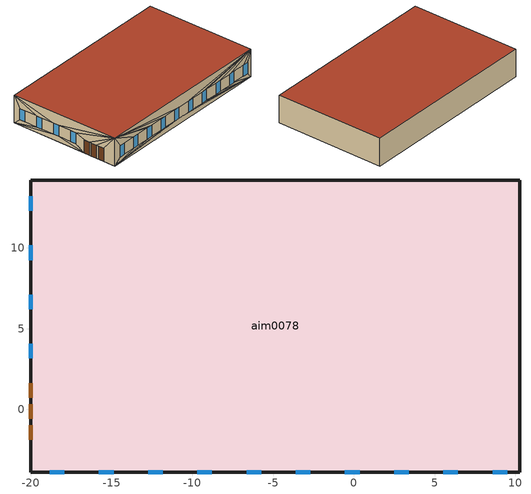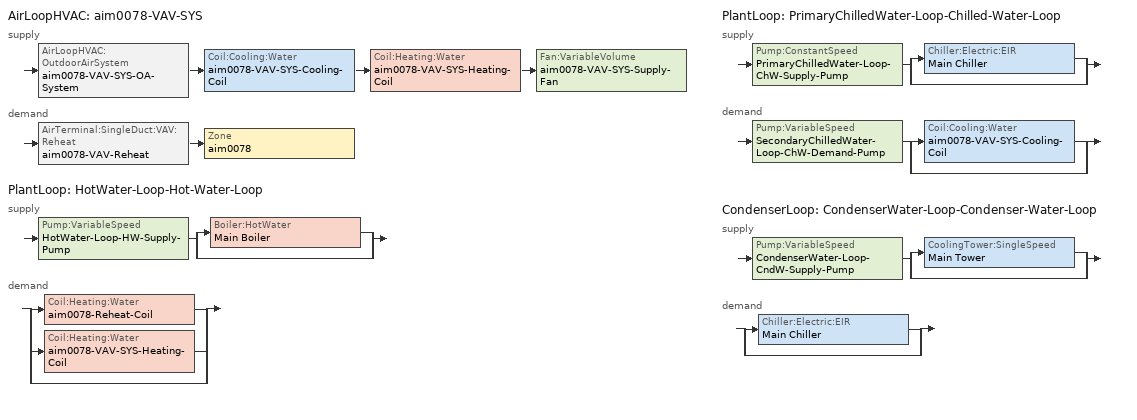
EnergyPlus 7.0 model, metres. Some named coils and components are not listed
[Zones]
aim0078
 floor ground (aim0014): -20,-3.88 -20,14.21 10.27,14.21 10.27,-3.88 z0
 wall outside (aim0030): -20,-0.6 -20,-0.98 / -20,0.71 -20,0.32 z0:2.13; -20,6.19 -20,4.06 / -20,9.24 -20,7.11 / -20,12.29 -20,10.15 / 6.46,-3.88 8.6,-3.88 / 0.37,-3.88 2.5,-3.88 / -2.68,-3.88 -0.55,-3.88 / 3.42,-3.88 5.55,-3.88 / -5.73,-3.88 -3.59,-3.88 / -8.78,-3.88 -6.64,-3.88 / -11.82,-3.88 -9.69,-3.88 / -17.92,-3.88 -15.79,-3.88 / -14.87,-3.88 -12.74,-3.88 z0.91:2.74; 10.27,-3.88 10.27,14.21 -20,14.21 z0:4.57; -20,-3.88,0 -20,-3.88,4.57 -20,-1.9,2.13 -20,-1.9,0; -20,1.62,0 -20,3.14,0.91 -20,4.06,0.91 -20,6.19,0.91; -20,1.62,0 -20,1.62,2.13 -20,3.14,2.74 -20,3.14,0.91; -20,-3.88,4.57 -20,-0.6,2.13 -20,-0.98,2.13 -20,-1.9,2.13; -20,-3.88,4.57 -20,0.71,2.13 -20,0.32,2.13 -20,-0.6,2.13; -20,-3.88,4.57 -20,3.14,2.74 -20,1.62,2.13 -20,0.71,2.13; -20,-3.88,4.57 -20,6.19,2.74 -20,4.06,2.74 -20,3.14,2.74; -20,7.11,0.91 -20,9.24,0.91 -20,10.15,0.91 -20,14.21,0; -20,1.62,0 -20,6.19,0.91 -20,7.11,0.91 -20,14.21,0; -20,13.2,0.91 -20,13.2,2.74 -20,14.21,4.57 -20,14.21,0; -20,10.15,0.91 -20,12.29,0.91 -20,13.2,0.91 -20,14.21,0; -20,-3.88,4.57 -20,14.21,4.57 -20,7.11,2.74 -20,6.19,2.74; -20,7.11,2.74 -20,14.21,4.57 -20,10.15,2.74 -20,9.24,2.74; -20,10.15,2.74 -20,14.21,4.57 -20,13.2,2.74 -20,12.29,2.74; 9.51,-3.88,0.91 10.27,-3.88,0 10.27,-3.88,4.57 9.51,-3.88,2.74; 6.46,-3.88,0.91 10.27,-3.88,0 9.51,-3.88,0.91 8.6,-3.88,0.91; 3.42,-3.88,0.91 10.27,-3.88,0 6.46,-3.88,0.91 5.55,-3.88,0.91; 0.37,-3.88,0.91 10.27,-3.88,0 3.42,-3.88,0.91 2.5,-3.88,0.91; -3.59,-3.88,0.91 10.27,-3.88,0 -0.55,-3.88,0.91 -2.68,-3.88,0.91; -20,-3.88,0 10.27,-3.88,0 -3.59,-3.88,0.91 -5.73,-3.88,0.91; 5.55,-3.88,2.74 6.46,-3.88,2.74 8.6,-3.88,2.74 10.27,-3.88,4.57; 8.6,-3.88,2.74 9.51,-3.88,2.74 10.27,-3.88,4.57; 3.42,-3.88,2.74 5.55,-3.88,2.74 10.27,-3.88,4.57; -3.59,-3.88,2.74 -2.68,-3.88,2.74 -0.55,-3.88,2.74 10.27,-3.88,4.57; 0.37,-3.88,2.74 2.5,-3.88,2.74 3.42,-3.88,2.74 10.27,-3.88,4.57; -0.55,-3.88,2.74 0.37,-3.88,2.74 10.27,-3.88,4.57; -20,-3.88,4.57 -5.73,-3.88,2.74 -3.59,-3.88,2.74 10.27,-3.88,4.57; -20,-3.88,0 -8.78,-3.88,0.91 -9.69,-3.88,0.91 -11.82,-3.88,0.91; -20,-3.88,0 -5.73,-3.88,0.91 -6.64,-3.88,0.91 -8.78,-3.88,0.91; -20,-3.88,0 -15.79,-3.88,0.91 -17.92,-3.88,0.91 -18.83,-3.88,0.91; -20,-3.88,0 -18.83,-3.88,0.91 -18.83,-3.88,2.74 -20,-3.88,4.57; -20,-3.88,0 -12.74,-3.88,0.91 -14.87,-3.88,0.91 -15.79,-3.88,0.91; -20,-3.88,0 -11.82,-3.88,0.91 -12.74,-3.88,0.91; -20,-3.88,4.57 -8.78,-3.88,2.74 -6.64,-3.88,2.74 -5.73,-3.88,2.74; -20,-3.88,4.57 -11.82,-3.88,2.74 -9.69,-3.88,2.74 -8.78,-3.88,2.74; -20,-3.88,4.57 -15.79,-3.88,2.74 -14.87,-3.88,2.74 -12.74,-3.88,2.74; -20,-3.88,4.57 -18.83,-3.88,2.74 -17.92,-3.88,2.74 -15.79,-3.88,2.74; -20,-3.88,4.57 -12.74,-3.88,2.74 -11.82,-3.88,2.74
 wall outside (construction-22): -20,13.2 -20,12.29 / -20,4.06 -20,3.14 / -20,7.11 -20,6.19 / -20,10.15 -20,9.24 / -18.83,-3.88 -17.92,-3.88 / 8.6,-3.88 9.51,-3.88 / -15.79,-3.88 -14.87,-3.88 / -6.64,-3.88 -5.73,-3.88 / -9.69,-3.88 -8.78,-3.88 / -12.74,-3.88 -11.82,-3.88 / 5.55,-3.88 6.46,-3.88 / 2.5,-3.88 3.42,-3.88 / -0.55,-3.88 0.37,-3.88 / -3.59,-3.88 -2.68,-3.88 z0.91:2.74; -20,-0.98 -20,-1.9 / -20,1.62 -20,0.71 / -20,0.32 -20,-0.6 z0:2.13
 window (aim0068): -20,13.2 -20,12.3 / -20,4.06 -20,3.15 / -20,7.11 -20,6.2 / -20,10.15 -20,9.25 / -18.83,-3.88 -17.93,-3.88 / 8.6,-3.88 9.5,-3.88 / -15.79,-3.88 -14.88,-3.88 / -6.64,-3.88 -5.74,-3.88 / -9.69,-3.88 -8.79,-3.88 / -12.74,-3.88 -11.83,-3.88 / 5.55,-3.88 6.45,-3.88 / 2.5,-3.88 3.41,-3.88 / -0.55,-3.88 0.36,-3.88 / -3.59,-3.88 -2.69,-3.88 z0.91:2.73
 door (construction-86): -20,-0.98 -20,-1.89 / -20,1.62 -20,0.72 / -20,0.32 -20,-0.59 z0:2.12
 roof outside (aim0058): -20,-3.88 10.27,-3.88 10.27,14.21 -20,14.21 z4.57
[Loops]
AirLoopHVAC 'aim0078-VAV-SYS'
 supply: AirLoopHVAC:OutdoorAirSystem 'aim0078-VAV-SYS-OA-System' > Coil:Cooling:Water 'aim0078-VAV-SYS-Cooling-Coil' > Coil:Heating:Water 'aim0078-VAV-SYS-Heating-Coil' > Fan:VariableVolume 'aim0078-VAV-SYS-Supply-Fan'
 demand: AirTerminal:SingleDuct:VAV:Reheat 'aim0078-VAV-Reheat' > Zone 'aim0078'
PlantLoop 'HotWater-Loop-Hot-Water-Loop'
 supply: Pump:VariableSpeed 'HotWater-Loop-HW-Supply-Pump' > split
  | Boiler:HotWater 'Main Boiler'
  | bypass
 demand: split
  | Coil:Heating:Water 'aim0078-Reheat-Coil'
  | Coil:Heating:Water 'aim0078-VAV-SYS-Heating-Coil'
  | bypass
PlantLoop 'PrimaryChilledWater-Loop-Chilled-Water-Loop'
 supply: Pump:ConstantSpeed 'PrimaryChilledWater-Loop-ChW-Supply-Pump' > split
  | Chiller:Electric:EIR 'Main Chiller'
  | bypass
 demand: Pump:VariableSpeed 'SecondaryChilledWater-Loop-ChW-Demand-Pump' > split
  | Coil:Cooling:Water 'aim0078-VAV-SYS-Cooling-Coil'
  | bypass
CondenserLoop 'CondenserWater-Loop-Condenser-Water-Loop'
 supply: Pump:VariableSpeed 'CondenserWater-Loop-CndW-Supply-Pump' > split
  | CoolingTower:SingleSpeed 'Main Tower'
  | bypass
 demand: split
  | Chiller:Electric:EIR 'Main Chiller'
  | bypass
[Site:Location]
Skykomish  WA United States: Latitude {deg}=47.5792; Longitude {deg}=-121.502; Time Zone {hr}=-10.1251; Elevation {m}=91
[Site:GroundTemperature:BuildingSurface]
18.89, 18.92, 19.02, 19.12, 19.21, 19.23, 19.07, 19.32, 19.09, 19.21, 19.13, 18.96
[SizingPeriod:DesignDay] Day of Month=21; Humidity Indicating Type=Wet-Bulb
Name | Maximum Dry-Bulb Temperature {C} | Wet-Bulb at Max {C} | Barometric Pressure {Pa} | Wind Speed {m/s} | Wind Direction {deg} | Month | Day Type | Daily Dry-Bulb Temperature Range {deltaC} | Barometric Pressure {Pa}}
GBS_04R20_056168 Winter | -16.1 | -16.1 | 99400 | 5.9 | 90 | 1 | WinterDesignDay
GBS_04R20_056168 Summer | 23.6 | 13.2 |  | 0 | 0 | 7 | SummerDesignDay | 8.9 | 99800
[BUILDING]
Project Name: Building Azimuth=0; Building Terrain=Suburbs; Loads Convergence Tolerance=4E-02; Temperature Convergence Tolerance=4E-01; Solar Distribution=MinimalShadowing; Max Number of Warmup Days=25; Minimum Number of Warmup Days=6
[MATERIAL]
aim0017: Rough, 0.0127, 0.06, 288, 1380, 0.9, 0.75, 0.75
aim0023: Rough, 0.2, 1.9, 2300, 840, 0.9, 0.75, 0.75
aim0033: Rough, 0.2032, 0.53, 1280, 840, 0.9, 0.75, 0.75
aim0061: Rough, 0.1016, 0.89, 1920, 790, 0.9, 0.75, 0.75
mat-266: Smooth, 0.20321, 1.3112, 2242.58, 837.36, 0.9, 0.75, 0.75
mat-420: Smooth, 0.03176, 0.0346147, 28.8332, 1214.172, 0.9, 0.75, 0.75
mat-397: Smooth, 0.1015, 0.121151, 592.683, 837.36, 0.9, 0.75, 0.75
[CONSTRUCTION]
aim0068: CLEAR 6MM, AIR 6MM, CLEAR 6MM
aim0014: aim0017, aim0023
aim0030: aim0033, aim0033
aim0058: aim0061
construction-22: mat-266, mat-420
construction-86: mat-397
[WindowMaterial:Glazing]
CLEAR 6MM: SpectralAverage, , .006, .775, .071, .071, .881, .08, .08, 0, .84, .84, .9
[WindowMaterial:Gas]
AIR 6MM: Gas Type=Air; Thickness {m}=0.0063
[ThermostatSetpoint:DualSetpoint]
aim0078-Dual-SP-Control: Heating Setpoint Temperature SCHEDULE=Heatsched-9; Cooling Setpoint Temperature SCHEDULE=Coolsched-9
[ZoneControl:Thermostat]
aim0078-Thermostat, aim0078, DSD-THERMOSTAT-ALWAYS, ThermostatSetpoint:DualSetpoint, aim0078-Dual-SP-Control
[Sizing:Zone]
aim0078: 14, 50, 0.008, 0.004, SZ DSOA aim0078, 1, 1, DesignDay, 0, 0.000762, 0, 0, DesignDay, 0, 0.002032, 0.141576, 0.3
[DesignSpecification:OutdoorAir]
SZ DSOA aim0078: Outdoor Air Method=flow/person; Outdoor Air Flow per Person {m3/s-person}=0.00944; Outdoor Air Flow per Zone Floor Area {m3/s-m2}=0; Outdoor Air Flow per Zone {m3/s}=0
[Zone equipment]
aim0078: aim0078-VAV-Reheat
[AirTerminal:SingleDuct:VAV:Reheat]
aim0078-VAV-Reheat: COMPACT-HVAC-ALWAYS, autosize, Constant, 0.3, Coil:Heating:Water, aim0078-Reheat-Coil, autosize, 0, 0.001, REVERSE
[Coil:Heating:Water]
aim0078-Reheat-Coil, COMPACT-HVAC-ALWAYS, autosize, autosize, UFactorTimesAreaAndDesignWaterFlowRate, autosize, 82.2, 16.6, 71.1, 32.2, 1
aim0078-VAV-SYS-Heating-Coil, COMPACT-HVAC-ALWAYS, autosize, autosize, UFactorTimesAreaAndDesignWaterFlowRate, autosize, 82.2, 16.6, 71.1, 32.2, 1
[Sizing:System]
aim0078-VAV-SYS: Type of Load to Size On=Sensible; Design Outdoor Air Flow Rate {m3/s}=autosize; Minimum System Air Flow Ratio=0.3; Preheat Design Temperature {C}=7; Preheat Design Humidity Ratio {kg-H2O/kg-Air}=0.008; Precool Design Temperature {C}=11; Precool Design Humidity Ratio {kg-H2O/kg-Air}=0.008; Central Cooling Design Supply Air Temperature {C}=12.8; Central Heating Design Supply Air Temperature {C}=16.7; Sizing Option=NonCoincident; 100% Outdoor Air in Cooling=No; 100% Outdoor Air in Heating=No; Central Cooling Design Supply Air Humidity Ratio {kg-H2O/kg-Air}=0.009; Central Heating Design Supply Air Humidity Ratio {kg-H2O/kg-Air}=0.004; Cooling Design Air Flow Method=DesignDay; Cooling Design Air Flow Rate {m3/s}=0; Heating Design Air Flow Method=DesignDay; Heating Design Air Flow Rate {m3/s}                                                                                            !- heating design air flow rate {m3/s}=0; System Outdoor Air Method=ZoneSum
[AirLoopHVAC]
Primary Air Loop=aim0078-VAV-SYS; Name: Controller List=aim0078-VAV-SYS-Controllers; Primary air design volumetric flow rate {m3/s}=autosize; SupplyAirPath ZoneEquipGroup-Inlet Nodes=aim0078-VAV-SYS-Zone-Equip-Inlet; AirLoop Outlet Nodes=aim0078-VAV-SYS-Air-Loop-Outlet
[AvailabilityManager:Scheduled]
aim0078-VAV-SYS-Availability: Schedule=COMPACT-HVAC-ALWAYS
[SetpointManager:Scheduled]
Name | Control variable | Schedule | Control Variable | Setpoint Node or NodeList
aim0078-VAV-SYS-Cooling-Supply-Air-Temp-Manager; aim0078-VAV-SYS-Heating-Coil-Air-Temp-Manager | Temperature | Seasonal-Reset-Supply-Air-Temp-Sch
Chilled-Water-Loop-ChW-Temp-Manager |  | HVACTemplate-Always 7.22 | Temperature | PrimaryChilledWater-Loop-ChW-Supply-Outlet
Chilled-Water-Loop-CndW-Temp-Manager |  | HVACTemplate-Always 29.4 | Temperature | CondenserWater-Loop-CndW-Supply-Outlet
[Coil:Cooling:Water]
Coil-Name=aim0078-VAV-SYS-Cooling-Coil; Available Schedule=COMPACT-HVAC-ALWAYS; Design Water Flow Rate of Coil-{m3/s}=autosize; Design Air Volume Flow Rate {m3/s}=autosize; Design-Inlet Water Temperature {C}=autosize; Design-Inlet Air Temperature {C}=autosize; Design Outlet Air Temperature {C}=autosize; Design Inlet Air Humidity Ratio {kg-H2O/kg-air}=autosize; Design Outlet Air Humidity Ratio {kg-H2O/kg-air}=autosize; Type of Analysis=SimpleAnalysis; Heat Exchanger Configuration=CrossFlow
[Controller:WaterCoil] Control variable=Temperature; Actuator variable=Flow; Controller Convergence Tolerance: delta temp from setpoint temp {deltaC}=autosize; Max Actuated Flow {m3/s}=autosize; Min Actuated Flow {m3/s}=0
Name | Action
aim0078-VAV-SYS-Cooling-Coil-Controller | Reverse
aim0078-VAV-SYS-Heating-Coil-Controller | Normal
[SetpointManager:MixedAir] Control variable:=Temperature
aim0078-VAV-SYS-Cooling-Coil-Air-Temp-Manager; aim0078-VAV-SYS-Heating-Coil-Air-Temp-Manager
[Fan:VariableVolume]
Fan=aim0078-VAV-SYS-Supply-Fan; Available Schedule=COMPACT-HVAC-ALWAYS; Fan Total Efficiency=0.7; Delta Pressure {Pa}=600; Max Flow Rate {m3/s}=autosize; Min Flow Rate Input Method=Fraction; Min Flow Fraction=0.25; Motor Efficiency=0.9; Motor In Airstream Fraction=1; FanCoefficient 1=0.350712; FanCoefficient 2=0.308505; FanCoefficient 3=-0.541374; FanCoefficient 4=0.871988; FanCoefficient 5=0
[AirLoopHVAC:OutdoorAirSystem]
aim0078-VAV-SYS-OA-System: Name: Controller List=aim0078-VAV-SYS-OA-System-Controllers; Name of an Air Loop Equipment List=aim0078-VAV-SYS-OA-System-Equipment
[Controller:OutdoorAir]
aim0078-VAV-SYS-OA-Controller: minimum outside air flow rate {m3/s}=autosize; maximum outside air flow rate {m3/s}=autosize; Economizer Control Type=DifferentialDryBulb; Economizer Control Action Type=ModulateFlow; Economizer Maximum Limit Dry-Bulb Temperature {C}=19; Economizer Minimum Limit Dry-Bulb Temperature {C}=4; Lockout Type=NoLockout; Minimum Limit Type=FixedMinimum; Minimum Outdoor Air Schedule=Min-OA-Sched
[Pump:VariableSpeed] Rated Flow Rate {m3/s}=autosize; Rated Pump Head {Pa}=179352; Rated Power Consumption {W}=autosize; Motor Efficiency=0.9; Fraction of Motor Inefficiencies to Fluid Stream=0; Coefficient 1 of the Part Load Performance Curve=0; Coefficient 2 of the Part Load Performance Curve=1; Coefficient 3 of the Part Load Performance Curve=0; Coefficient 4 of the Part Load Performance Curve=0; Minimum Flow Rate {m3/s}=0; Pump Control Type=INTERMITTENT
HotWater-Loop-HW-Supply-Pump; SecondaryChilledWater-Loop-ChW-Demand-Pump; CondenserWater-Loop-CndW-Supply-Pump
[Pump:ConstantSpeed]
PrimaryChilledWater-Loop-ChW-Supply-Pump: Rated Flow Rate {m3/s}=autosize; Rated Pump Head {Pa}=179352; Rated Power Consumption {W}=autosize; Motor Efficiency=0.9; Fraction of Motor Inefficiencies to Fluid Stream=0; Pump Control Type=INTERMITTENT
[Boiler:HotWater]
Main Boiler: Fuel Type=NaturalGas; Nominal Capacity {W}=autosize; Nominal Thermal Efficiency=0.848; Efficiency Curve Temperature Evaluation Variable=LeavingBoiler; Normalized Boiler Efficiency Curve=Main Boiler Efficiency Curve; Design Water Outlet Temperature {C}=82.2; Design Water Flow Rate {m3/s}=autosize; Minimum Part Load Ratio=0; Maximum Part Load Ratio=1.1; Optimum Part Load Ratio=1; Water Outlet Upper Temperature Limit {C}=100; Boiler Flow Mode=ConstantFlow; Parasitic Electric Load {W}=0; Sizing Factor=1
[Chiller:Electric:EIR]
Main Chiller: Reference Capacity {W}=autosize; Reference COP {W/W}=5.96; Reference Leaving Chilled Water Temperature {C}=6.67; Reference Entering Condenser Fluid Temperature {C}=26.66; Reference Chilled Water Flow Rate {m3/s}=autosize; Reference Condenser Fluid Flow Rate {m3/s}=autosize; Cooling Capacity Function of Temperature Curve=Main Chiller RecipCapFT; Electric Input to Cooling Output Ratio Function of Temperature Curve=Main Chiller RecipEIRFT; Electric Input to Cooling Output Ratio Function of Part Load Ratio Curve=Main Chiller RecipEIRFPLR; Minimum Part Load Ratio=0; Maximum Part Load Ratio=1; Optimum Part Load Ratio=1; Minimum Unloading Ratio=0.25; Condenser Type=WaterCooled; Compressor Motor Efficiency=1; Leaving Chilled Water Lower Temperature Limit {C}=5; Chiller Flow Mode=ConstantFlow; Design Heat Recovery Water Flow Rate {m3/s}=0; Sizing Factor=1
[CoolingTower:SingleSpeed]
Main Tower: Design Water Flow Rate {m3/s}=autosize; Design Air Flow Rate {m3/s}=autosize; Fan Power at Design Air Flow Rate {W}=autosize; U-Factor Times Area Value at Design Air Flow Rate {W/K}=autosize; Air Flow Rate in Free Convection Regime {m3/s}=autosize; U-Factor Times Area Value at Free Convection Air Flow Rate {W/K}=autosize; Performance Input Method=UFactorTimesAreaAndDesignWaterFlowRate; Evaporation Loss Mode=SaturatedExit; Drift Loss Percent {percent}=0.008; Blowdown Calculation Mode=ConcentrationRatio; Blowdown Concentration Ratio=3; Capacity Control=FanCycling; Number of Cells=1
[PlantLoop] Fluid Type=Water; Maximum Loop Flow Rate {m3/s}=autosize; Minimum Loop Flow Rate {m3/s}=0; Plant Loop Volume {m3}=autosize; Load Distribution Scheme=Optimal
Name | Plant Equipment Operation Scheme | Maximum Loop Temperature {C} | Minimum Loop Temperature {C}
HotWater-Loop-Hot-Water-Loop | Hot-Water-Loop-Operation | 100 | 10
PrimaryChilledWater-Loop-Chilled-Water-Loop | Chilled-Water-Loop-Chiller-Operation | 98 | 1
[CondenserLoop]
CondenserWater-Loop-Condenser-Water-Loop: Fluid Type=Water; Condenser Equipment Operation Scheme=Chilled-Water-Loop-Condenser-Operation; Maximum Loop Temperature {C}=80; Minimum Loop Temperature {C}=5; Maximum Loop Flow Rate {m3/s}=autosize; Minimum Loop Flow Rate {m3/s}=0; Condenser Loop Volume {m3}=autosize; Load Distribution Scheme=Sequential
[PlantEquipmentList]
Hot-Water-Loop-All-Equipment: Main Boiler
Chilled-Water-Loop-All-Chillers: Main Chiller
[CondenserEquipmentList]
Chilled-Water-Loop-All-Condensers: Main Tower
[PlantEquipmentOperation:CoolingLoad] Load Range 1 Lower Limit {W}=0; Load Range 1 Upper Limit {W}=1000000000000000
Name | Range 1 Equipment List
Chilled-Water-Loop-Chiller-Operation-All-Hours | Chilled-Water-Loop-All-Chillers
Chilled-Water-Loop-Condenser-Operation-All-Hours | Chilled-Water-Loop-All-Condensers
[PlantEquipmentOperation:HeatingLoad]
Hot-Water-Loop-Operation-All-Hours: Load Range 1 Lower Limit {W}=0; Load Range 1 Upper Limit {W}=1000000000000000; Range 1 Equipment List=Hot-Water-Loop-All-Equipment
[PlantEquipmentOperationSchemes] Control Scheme 1 Schedule=COMPACT-HVAC-ALWAYS
Name | Control Scheme 1
Hot-Water-Loop-Operation | Hot-Water-Loop-Operation-All-Hours
Chilled-Water-Loop-Chiller-Operation | Chilled-Water-Loop-Chiller-Operation-All-Hours
[CondenserEquipmentOperationSchemes]
Chilled-Water-Loop-Condenser-Operation: Control Scheme 1=Chilled-Water-Loop-Condenser-Operation-All-Hours; Control Scheme 1 Schedule=COMPACT-HVAC-ALWAYS
[SetpointManager:OutdoorAirReset]
Hot-Water-Loop-HW-Temp-Manager: Control Variable=Temperature; Setpoint at Outdoor Low Temperature {C}=82.2; Outdoor Low Temperature {C}=-6.7; Setpoint at Outdoor High Temperature {C}=65.6; Outdoor High Temperature {C}=10; Setpoint Node or NodeList=HotWater-Loop-HW-Supply-Outlet
[Sizing:Plant]
Name | loop type | Design loop exit temperature {C} | Design loop delta T {deltaC} | Loop Type | Design Loop Exit Temperature {C} | Loop Design Temperature Difference {deltaC}
HotWater-Loop-Hot-Water-Loop | Heating | 82 | 11
PrimaryChilledWater-Loop-Chilled-Water-Loop | Cooling | 7.22 | 6.67
CondenserWater-Loop-Condenser-Water-Loop |  |  |  | Condenser | 29.4 | 5.6
[ZONE]
aim0078: 0, 0, 0, 0, 1, 1, 4.06271, 2224.54, 547.55
[PEOPLE]
people-aim0078: aim0078, aim0095, People, 21.902, 0.5, 0.555556, aim0078-peep-activ-level
[LIGHTS]
lights-aim0078: Zone=aim0078; Schedule=aim0089; Design Level Calculation Method=LightingLevel; Design Level=5893.78; Return Air Fraction=0; Fraction Radiant=0.35; Fraction Visible=0.25; Fraction Replaceable.=0; LightEndUseKey=GeneralLights
[ElectricEquipment]
electrical-aim0078: Zone=aim0078; Schedule=aim0089; Design Level Calculation Method=EquipmentLevel; Design Level=7661.91; Fraction Latent=0; Fraction Radiant=0.3; Fraction Lost=0; Default end use category=0
[Schedule:Day:Interval]
aim0086: NO, 6:00, 0, 7:00, 0.1, 8:00, 0.3, 12:00, 0.9, 13:00, 0.8, 17:00, 0.9, 18:00, 0.5, 20:00, 0.3, 22:00, 0.2, 24:00, 0
aim0092: NO, 7:00, 0, 8:00, 0.1, 9:00, 0.2, 11:00, 0.95, 13:00, 0.45, 18:00, 0.95, 19:00, 0.3, 22:00, 0.1, 24:00, 0
ds-431-Temp-On-21.1-Off-18.3: NO, 5:00, 18.3, 22:00, 21.1, 24:00, 18.3
ds-432-Temp-On-21.1-Off-18.3: NO, 8:00, 18.3, 24:00, 21.1
ds-433-Temp-On-21.1-Off-18.3: NO, 24:00, 18.3
ds-431-Temp-On-23.9-Off-29.4: NO, 5:00, 29.4, 22:00, 23.9, 24:00, 29.4
ds-432-Temp-On-23.9-Off-29.4: NO, 8:00, 29.4, 24:00, 23.9
ds-433-Temp-On-23.9-Off-29.4: NO, 24:00, 29.4
[Schedule:Week:Daily]
aim0087: aim0086, aim0086, aim0086, aim0086, aim0086, aim0086, aim0086, aim0086, aim0086, aim0086, aim0086, aim0086
aim0093: aim0092, aim0092, aim0092, aim0092, aim0092, aim0092, aim0092, aim0092, aim0092, aim0092, aim0092, aim0092
ws-109-Temp-On-21.1-Off-18.3: ds-433-Temp-On-21.1-Off-18.3, ds-431-Temp-On-21.1-Off-18.3, ds-431-Temp-On-21.1-Off-18.3, ds-431-Temp-On-21.1-Off-18.3, ds-431-Temp-On-21.1-Off-18.3, ds-431-Temp-On-21.1-Off-18.3, ds-432-Temp-On-21.1-Off-18.3, ds-433-Temp-On-21.1-Off-18.3, ds-431-Temp-On-21.1-Off-18.3, ds-433-Temp-On-21.1-Off-18.3, ds-433-Temp-On-21.1-Off-18.3, ds-433-Temp-On-21.1-Off-18.3
ws-109-Temp-On-23.9-Off-29.4: ds-433-Temp-On-23.9-Off-29.4, ds-431-Temp-On-23.9-Off-29.4, ds-431-Temp-On-23.9-Off-29.4, ds-431-Temp-On-23.9-Off-29.4, ds-431-Temp-On-23.9-Off-29.4, ds-431-Temp-On-23.9-Off-29.4, ds-432-Temp-On-23.9-Off-29.4, ds-433-Temp-On-23.9-Off-29.4, ds-431-Temp-On-23.9-Off-29.4, ds-433-Temp-On-23.9-Off-29.4, ds-433-Temp-On-23.9-Off-29.4, ds-433-Temp-On-23.9-Off-29.4
[Schedule:Year]
aim0089: Fraction, aim0087, 01, 01, 12, 31
aim0095: Fraction, aim0093, 01, 01, 12, 31
Heatsched-9: Temp, ws-109-Temp-On-21.1-Off-18.3, 01, 01, 12, 31
Coolsched-9: Temp, ws-109-Temp-On-23.9-Off-29.4, 01, 01, 12, 31
[SCHEDULE:COMPACT]
COMPACT-HVAC-ALWAYS: Any-Number, Through: 12/31, For: AllDays, Until: 24:00, 1
DSD-THERMOSTAT-ALWAYS: Any-Number, Through: 12/31, For: AllDays, Until: 24:00, 4
Seasonal-Reset-Supply-Air-Temp-Sch: Any-Number, Through: 3/31, For: AllDays, Until: 24:00, 13, Through: 9/30, For: AllDays, Until: 24:00, 16, Through: 12/31, For: AllDays, Until: 24:00, 13
Min-OA-Sched: Any-Number, Through: 12/31, For: AllDays, Until: 07:00, .02, Until: 19:00, 1, Until: 24:00, .02
HVACTemplate-Always 7.22: Through: 12/31, For: AllDays, Until: 24:00, 7.22
HVACTemplate-Always 29.4: Through: 12/31, For: AllDays, Until: 24:00, 29.4
[Schedule:Compact]
aim0078-peep-activ-level: Any Number, Through: 12/31, For: AllDays, Until: 24:00, 131.882
[Curve:Quadratic] Minimum Value of x=0; Maximum Value of x=1
Name | Coefficient1 Constant | Coefficient2 x | Coefficient3 x**2
Main Boiler Efficiency Curve | 0.97 | 0.0633 | -0.0333
Main Chiller RecipEIRFPLR | 0.088065 | 1.137742 | -0.225806
[Curve:Biquadratic] Minimum Value of x=5; Maximum Value of x=10; Minimum Value of y=24; Maximum Value of y=35
Name | Coefficient1 Constant | Coefficient2 x | Coefficient3 x**2 | Coefficient4 y | Coefficient5 y**2 | Coefficient6 x*y
Main Chiller RecipCapFT | 0.507883 | 0.145228 | -0.00625644 | -0.0011178 | -0.0001296 | -0.00028188
Main Chiller RecipEIRFT | 1.03076 | -0.103536 | 0.00710208 | 0.0093186 | 0.00031752 | -0.00104328
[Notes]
== Converted from gbXML file using Autodesk's Green Building Studio web service == !
== gbXML2EnergyPlus stylesheet version 5.0.0.0                                  == !
== Please see your Project End User License Agreement for use restrictions.     == !
Basic description:
